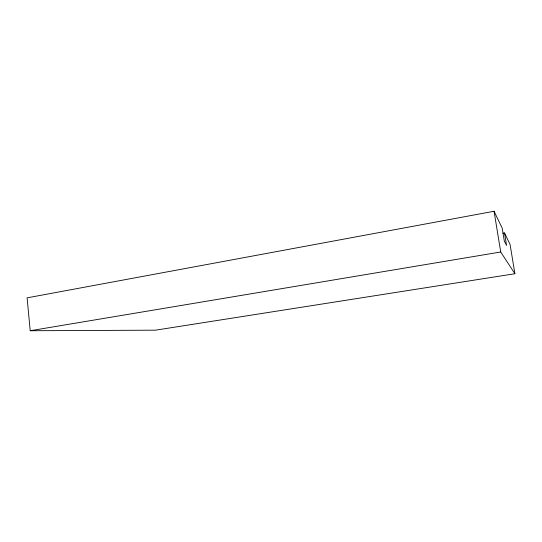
<?xml version="1.0" encoding="UTF-8"?>
<svg xmlns="http://www.w3.org/2000/svg" width="542" height="542" viewBox="0 0 542 542"><rect width="100%" height="100%" fill="white"/><g stroke="black" fill="none" stroke-linecap="round" stroke-linejoin="round"><path stroke-width="0.81" d="M504.521 232.952L506.567 245.384L504.338 241.176L502.19 228.128L494.06 211.265L27.1 297.849L30.216 330.735L155.486 330.18L514.9 273.737L510.069 244.456L504.521 232.952L502.874 233.243M30.216 330.735L500.72 251.989L514.9 273.737M494.06 211.265L500.72 251.989"/></g></svg>
